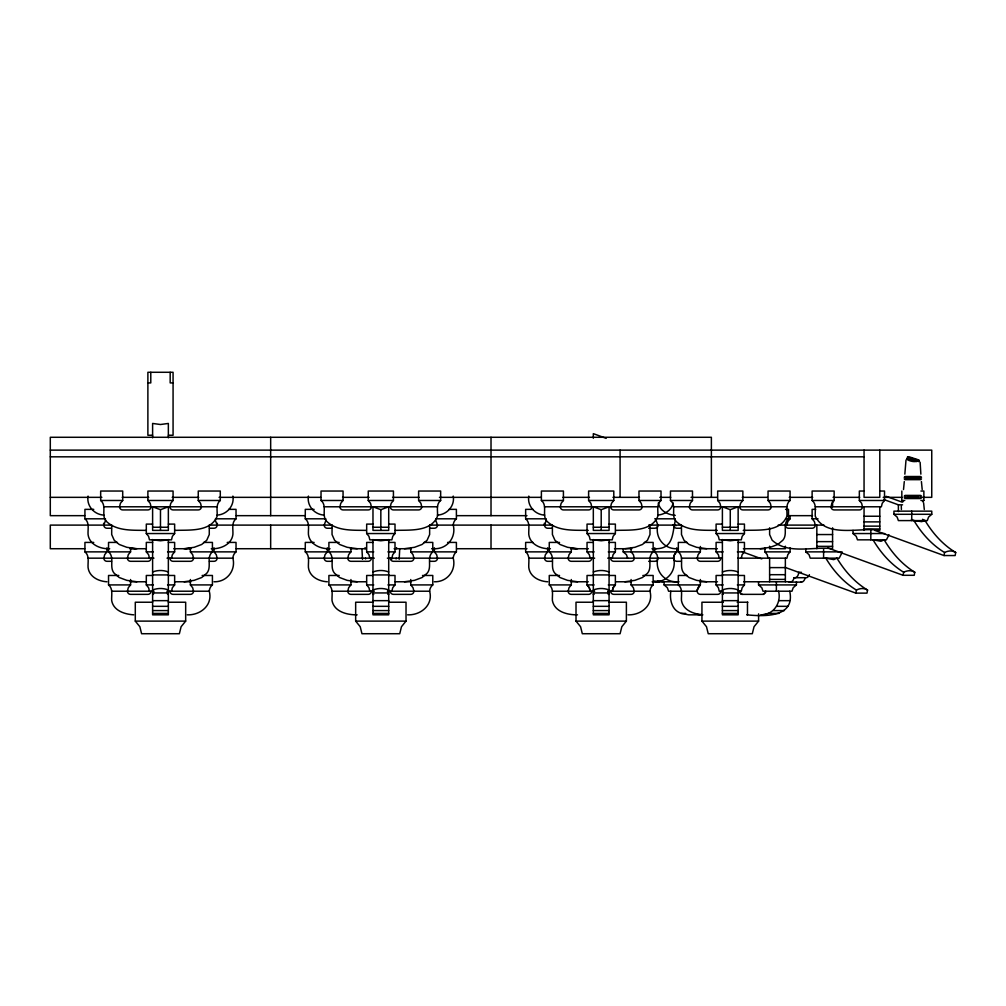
<?xml version="1.0" encoding="UTF-8"?>
<svg xmlns="http://www.w3.org/2000/svg" width="1006" height="1006" viewBox="0 0 1006 1006"><rect width="100%" height="100%" fill="white"/><g stroke="black" fill="none" stroke-linecap="round" stroke-linejoin="round"><path stroke-width="1.5" d="M920.867 474.14L920.125 462.282M365.077 548.723L365.103 547.616M901.275 506.068L901.414 509.489M399.734 548.723L399.181 559.298M922.2 489.545L921.408 481.56M924.3 509.489L923.596 502.761M111.515 528.251L106.963 528.251A3.144 3.144 0 0 1 103.819 525.107L105.668 520.089M171.498 558.167L172.366 554.658L174.642 551.866L174.642 542.423L168.354 542.423M171.498 591.214L172.366 587.718L174.642 584.914L174.642 575.47L168.354 575.47M174.981 530.388C189.103 529.81 210.694 532.187 217.145 516.229C217.548 511.073 215.485 504.232 220.289 500.485L220.289 491.041L198.257 491.041L198.257 500.485L200.534 503.277L201.401 506.785A3.144 3.144 0 0 1 198.257 509.929L173.07 509.929A3.144 3.144 0 0 1 169.926 506.785L170.794 503.277L173.07 500.485L173.07 491.041L147.882 491.041L147.882 500.485L150.171 503.277L151.038 506.785A3.144 3.144 0 0 1 147.882 509.929L122.707 509.929A3.144 3.144 0 0 1 119.551 506.785L120.431 503.277L122.707 500.485L122.707 491.041L100.663 491.041L100.663 500.485C107.051 505.603 101.09 514.946 105.919 520.945C116.206 531.357 132.478 530.112 145.983 530.388M209.449 528.251L214.001 528.251A3.144 3.144 0 0 0 217.145 525.107L217.384 523.309M187.242 614.829C200.257 615.408 213.058 605.197 209.273 591.214C209.374 588.774 210.531 586.46 212.417 584.914L212.417 575.47L202.143 575.47M214.001 581.77C226.715 582.185 236.045 570.54 232.889 558.167C232.977 555.727 234.134 553.401 236.033 551.866L236.033 542.423L227.218 542.423M391.862 558.167L392.73 554.658L395.006 551.866L395.006 542.423L388.706 542.423M391.862 591.214L392.73 587.718L395.006 584.914L395.006 575.47L388.706 575.47M395.345 530.388C409.467 529.81 431.046 532.187 437.509 516.229C437.912 511.073 435.837 504.232 440.653 500.485L440.653 491.041L418.622 491.041L418.622 500.485L420.898 503.277L421.765 506.785A3.144 3.144 0 0 1 418.622 509.929L393.434 509.929A3.144 3.144 0 0 1 390.29 506.785L391.158 503.277L393.434 500.485L393.434 491.041L368.246 491.041L368.246 500.485L370.522 503.277L371.39 506.785A3.144 3.144 0 0 1 368.246 509.929L343.059 509.929A3.144 3.144 0 0 1 339.915 506.785L340.783 503.277L343.059 500.485L343.059 491.041L321.027 491.041L321.027 500.485C327.403 505.603 321.455 514.946 326.271 520.945C336.57 531.357 352.842 530.112 366.335 530.388M407.593 614.829C420.621 615.408 433.423 605.197 429.637 591.214C429.725 588.774 430.895 586.46 432.781 584.914L432.781 575.47L422.495 575.47M434.353 548.723C447.079 549.125 456.41 537.481 453.241 525.107C453.341 522.667 454.498 520.354 456.397 518.807L456.397 509.363L449.041 509.363M434.353 581.77C447.079 582.185 456.41 570.54 453.241 558.167C453.341 555.727 454.498 553.401 456.397 551.866L456.397 542.423L447.582 542.423M552.231 528.251L547.679 528.251A3.144 3.144 0 0 1 544.535 525.107L546.396 520.089M612.214 558.167L613.094 554.658L615.37 551.866L615.37 542.423L609.07 542.423M615.697 530.388C629.831 529.81 651.41 532.187 657.861 516.229C658.264 511.073 656.201 504.232 661.017 500.485L661.017 491.041L638.973 491.041L638.973 500.485L641.25 503.277L642.13 506.785A3.144 3.144 0 0 1 638.973 509.929L613.798 509.929A3.144 3.144 0 0 1 610.642 506.785L611.51 503.277L613.798 500.485L613.798 491.041L588.611 491.041L588.611 500.485L590.887 503.277L591.754 506.785A3.144 3.144 0 0 1 588.611 509.929L563.423 509.929A3.144 3.144 0 0 1 560.279 506.785L561.147 503.277L563.423 500.485L563.423 491.041L541.391 491.041L541.391 500.485C547.767 505.603 541.806 514.946 546.635 520.945C557.349 531.709 574.275 530.049 588.221 530.388M627.958 614.829C640.985 615.408 653.774 605.197 649.989 591.214C650.09 588.774 651.247 586.46 653.145 584.914L653.145 575.47L642.859 575.47M654.717 548.723C674.221 549.439 672.083 532.79 675.454 520.089M654.717 581.77C667.431 582.185 676.774 570.54 673.605 558.167C673.693 555.727 674.863 553.401 676.749 551.866L676.749 547.817M741.284 558.167L742.151 554.658L744.44 551.866L744.44 542.423L738.14 542.423M743.245 530.388C757.744 529.722 780.153 532.652 786.931 516.229C787.333 511.073 785.271 504.232 790.075 500.485L790.075 491.041L768.043 491.041L768.043 500.485L770.319 503.277L771.187 506.785A3.144 3.144 0 0 1 768.043 509.929L742.856 509.929A3.144 3.144 0 0 1 739.712 506.785L740.579 503.277L742.856 500.485L742.856 491.041L717.68 491.041L717.68 500.485L719.956 503.277L720.824 506.785A3.144 3.144 0 0 1 717.68 509.929L692.493 509.929A3.144 3.144 0 0 1 689.349 506.785L690.217 503.277L692.493 500.485L692.493 491.041L670.461 491.041L670.461 500.485C676.837 505.603 670.876 514.946 675.705 520.945C686.419 531.709 703.345 530.049 717.291 530.388M760.171 548.723L770.244 547.302L777.801 544.472L782.844 540.222C788.251 534.01 781.976 524.227 788.503 518.807L788.503 509.363L785.573 509.363M786.931 525.107L787.799 521.611L790.075 518.807L790.075 516.116M396.087 558.946L396.201 558.167M907.538 457.013L916.416 459.918C917.912 463.753 904.922 460.082 907.211 458.547L907.538 457.013L909.764 457.013L918.641 459.918C920.352 463.678 919.295 459.151 916.227 459.604M855.867 593.125L856.42 590.069A116.407 82.303 -90 0 1 825.825 558.167L833.773 559.613L836.954 558.167A116.407 82.303 90 0 0 867.562 590.069L866.996 593.125L855.867 593.125L785.057 567.371M903.086 575.294L903.652 572.251A117.677 83.209 90 0 1 873.045 539.832L880.967 541.266L884.173 539.832A117.677 83.209 90 0 0 914.781 572.251L914.228 575.294L903.086 575.294L827.925 547.968M874.692 530.338L944.018 555.551L944.571 552.495A116.407 82.303 -90 0 1 913.964 520.592L911.373 519.31M922.502 519.31L925.092 520.592A116.407 82.303 -90 0 0 955.7 552.495L955.147 555.551L944.018 555.551M906.016 459.943L904.834 474.14M904.293 481.56L903.514 489.545M760.788 614.829C773.388 615.119 781.511 603.047 778.606 591.214M746.741 614.829C763.956 616.527 795.369 617.847 789.735 591.214M673.127 502.912C671.857 510.168 664.626 514.468 657.735 515.097M326.032 520.089L324.171 525.107A3.144 3.144 0 0 0 327.327 528.251L331.867 528.251M391.787 559.022L392.441 558.167M841.796 553.137L839.18 558.167L810.245 558.167L809.013 554.658L805.793 551.866L805.793 548.723M889.015 534.815L886.399 539.832L857.464 539.832L856.232 536.336L853.013 533.545L853.013 530.388M925.092 520.592L921.659 521.636L913.964 520.592M106.963 547.817L106.963 551.866L104.687 554.658L103.819 558.167A3.144 3.144 0 0 0 106.963 561.31L111.515 561.31M130.579 547.817L130.579 551.866L128.29 554.658L127.422 558.167A3.144 3.144 0 0 0 130.579 561.31L147.882 561.31A3.144 3.144 0 0 0 151.038 558.167M168.354 524.101L174.642 524.101L174.642 533.545L172.366 536.336L171.498 539.832L149.466 539.832L148.586 536.336L146.31 533.545L146.31 524.101L152.61 524.101M130.579 579.519L130.579 584.914L128.29 587.718L127.422 591.214A3.144 3.144 0 0 0 130.579 594.357L147.882 594.357A3.144 3.144 0 0 0 151.038 591.214M228.689 509.363L236.033 509.363L236.033 518.807C231.217 522.567 233.291 529.395 232.889 534.551C231.694 543.756 222.414 548.27 214.001 548.723M203.602 542.423L212.417 542.423L212.417 551.866C205.89 557.286 212.165 567.07 206.758 573.269L201.716 577.519L194.158 580.349L184.085 581.77M327.327 547.817L327.327 551.866L325.051 554.658L324.171 558.167A3.144 3.144 0 0 0 327.327 561.31L331.867 561.31M350.931 547.817L350.931 551.866L348.654 554.658L347.787 558.167A3.144 3.144 0 0 0 350.931 561.31L368.246 561.31A3.144 3.144 0 0 0 371.39 558.167M388.706 524.101L395.006 524.101L395.006 533.545L392.73 536.336L391.862 539.832L369.818 539.832L368.95 536.336L366.674 533.545L366.674 524.101L372.975 524.101M350.931 579.519L350.931 584.914L348.654 587.718L347.787 591.214A3.144 3.144 0 0 0 350.931 594.357L368.246 594.357A3.144 3.144 0 0 0 371.39 591.214M423.966 542.423L432.781 542.423L432.781 551.866C426.242 557.286 432.517 567.07 427.11 573.269L422.08 577.519L414.522 580.349L404.45 581.77M547.679 547.817L547.679 551.866L545.403 554.658L544.535 558.167A3.144 3.144 0 0 0 547.679 561.31L552.231 561.31M571.295 547.817L571.295 551.866L569.019 554.658L568.151 558.167A3.144 3.144 0 0 0 571.295 561.31L588.611 561.31A3.144 3.144 0 0 0 591.754 558.167M609.07 524.101L615.37 524.101L615.37 533.545L613.094 536.336L612.214 539.832L590.182 539.832L589.315 536.336L587.039 533.545L587.039 524.101L593.326 524.101M571.295 579.519L571.295 584.914L569.019 587.718L568.151 591.214A3.144 3.144 0 0 0 571.295 594.357L588.611 594.357A3.144 3.144 0 0 0 591.754 591.214M644.33 542.423L653.145 542.423L653.145 551.866C646.607 557.286 652.881 567.07 647.474 573.269L642.444 577.519L634.887 580.349L624.814 581.77M700.365 546.472L700.365 551.866L698.089 554.658L697.208 558.167A3.144 3.144 0 0 0 700.365 561.31L717.68 561.31A3.144 3.144 0 0 0 720.824 558.167M738.14 524.101L744.44 524.101L744.44 533.545L742.151 536.336L741.284 539.832L719.252 539.832L718.385 536.336L716.096 533.545L716.096 524.101L722.396 524.101M738.14 575.47L744.44 575.47L744.44 584.914L742.151 587.718L741.284 591.214L738.354 591.214M879.797 506.785L879.797 530.388C861.061 526.804 826.24 538.713 815.262 516.229C814.86 511.073 816.922 504.232 812.119 500.485L812.119 491.041L834.15 491.041L834.15 500.485L831.874 503.277L831.006 506.785A3.144 3.144 0 0 0 834.15 509.929L859.338 509.929A3.144 3.144 0 0 0 862.482 506.785L861.614 503.277L859.338 500.485L859.338 491.041L864.053 491.041M790.075 547.817L790.075 551.866L787.799 554.658L786.931 558.167L737.838 558.167M879.797 491.041L884.525 491.041L884.525 500.485L882.237 503.277L881.369 506.785L815.262 506.785M922.577 501.755L923.873 500.485L923.873 491.041L920.93 491.041M168.354 602.229L185.67 602.229L185.67 621.117L181.105 626.713L179.37 633.717L141.595 633.717L139.847 626.713L135.294 621.117L135.294 602.229L152.61 602.229M388.706 602.229L406.022 602.229L406.022 621.117L401.469 626.713L399.734 633.717L361.946 633.717L360.211 626.713L355.659 621.117L355.659 602.229L372.975 602.229M609.07 602.229L626.386 602.229L626.386 621.117L621.834 626.713L620.086 633.717L582.311 633.717L580.575 626.713L576.01 621.117L576.01 602.229L593.326 602.229M758.599 613.861L758.599 621.117L754.047 626.713L752.299 633.717L708.237 633.717L706.489 626.713L701.937 621.117L701.937 602.229L723.377 602.229M796.412 581.77L796.412 584.914L793.193 587.718L791.961 591.214L763.013 591.214L761.793 587.718L758.562 584.914L758.562 581.77M931.77 514.292L928.551 517.084L927.318 520.592L898.383 520.592L897.151 517.084L893.932 514.292L893.932 511.149L931.77 511.149L931.77 514.292L893.932 514.292M160.482 509.702L168.354 506.785L168.354 530.388L152.61 530.388L152.61 506.785L160.482 509.702L160.482 530.388M380.834 509.702L388.706 506.785L388.706 530.388L372.975 530.388L372.975 506.785L380.834 509.702L380.834 530.388M601.198 509.702L609.07 506.785L609.07 530.388L593.326 530.388L593.326 506.785L601.198 509.702L601.198 530.388M730.268 509.702L738.14 506.785L738.14 530.388L722.396 530.388L722.396 506.785L730.268 509.702L730.268 530.388M168.354 539.832L160.482 540.763L152.61 539.832M388.706 539.832L380.834 540.763L372.975 539.832M609.07 539.832L601.198 540.763L593.326 539.832M738.14 539.832L730.268 540.763L722.396 539.832M217.019 515.097C226.69 514.732 234.637 505.842 232.889 496.096M437.384 515.097C447.054 514.732 455.001 505.842 453.241 496.096M184.085 548.723L194.158 547.302L201.716 544.472L206.758 540.222L209.273 534.551L209.273 525.107M404.45 548.723L414.522 547.302L422.08 544.472L427.11 540.222L429.637 534.551L429.637 525.107M624.814 548.723L634.887 547.302L642.444 544.472L647.474 540.222L649.989 534.551L649.989 525.107M761.743 614.829L766.069 614.213M185.67 548.723L190.159 548.308M918.641 459.918L916.416 459.918M907.211 458.547L916.642 461.603M147.882 382.909L150.787 382.909L150.787 372.283M173.07 382.909L170.177 382.909L170.177 372.283M152.61 435.246L147.882 435.246L147.882 372.283L173.07 372.283L173.07 435.246L168.354 435.246M50.3 450.122L931.745 450.122L931.745 497.341L922.339 497.341M50.3 456.825L864.053 456.825M904.985 476.517L920.716 476.517M904.193 477.297L921.509 477.297M904.193 478.881L921.509 478.881M904.985 479.661L920.716 479.661M904.985 495.405L920.716 495.405M904.193 496.184L905.35 496.184M906.733 496.184L918.968 496.184M920.352 496.184L921.509 496.184M50.3 497.341L101.87 497.341M122.191 497.341L148.762 497.341M172.202 497.341L198.773 497.341M219.082 497.341L320.675 497.341M342.556 497.341L369.114 497.341M392.566 497.341L419.125 497.341M439.446 497.341L541.027 497.341M562.907 497.341L589.478 497.341M612.918 497.341L639.489 497.341M659.81 497.341L670.75 497.341M691.059 497.341L717.19 497.341M742.239 497.341L767.301 497.341M789.232 497.341L812.722 497.341M833.081 497.341L859.702 497.341M883.193 497.341L901.98 497.341M904.193 497.769L905.35 497.769M906.733 497.769L918.968 497.769M920.352 497.769L921.509 497.769M905.249 498.548L920.716 498.548M100.663 500.485L122.707 500.485M147.882 500.485L173.07 500.485M198.257 500.485L220.289 500.485M321.027 500.485L343.059 500.485M368.246 500.485L393.434 500.485M418.622 500.485L440.653 500.485M541.391 500.485L563.423 500.485M588.611 500.485L613.798 500.485M638.973 500.485L661.017 500.485M670.461 500.485L692.493 500.485M717.68 500.485L742.856 500.485M768.043 500.485L790.075 500.485M812.119 500.485L834.15 500.485M859.338 500.485L884.525 500.485M901.829 491.041L901.829 500.485L904.771 500.485M920.93 500.485L923.873 500.485M883.733 499.504L898.383 504.823L902.558 504.823M103.819 506.785L217.145 506.785M324.171 506.785L437.509 506.785M544.535 506.785L657.861 506.785M673.605 506.785L786.931 506.785M93.747 509.363L84.932 509.363L84.932 518.807C89.735 522.567 87.673 529.395 88.075 534.551C89.257 543.756 98.55 548.27 106.963 548.723M314.098 509.363L305.283 509.363L305.283 518.807C310.1 522.567 308.037 529.395 308.44 534.551C309.622 543.756 318.915 548.27 327.327 548.723M532.991 509.363L525.648 509.363L525.648 518.807C530.464 522.567 528.389 529.395 528.791 534.551C529.986 543.756 539.266 548.27 547.679 548.723M815.652 509.363L812.119 509.363L812.119 518.807L814.395 521.611L815.262 525.107A3.144 3.144 0 0 1 812.119 528.251L788.503 528.251A3.144 3.144 0 0 1 785.359 525.107M84.68 515.663L50.3 515.663L50.3 437.283L711.38 437.283L711.38 449.594M236.272 515.663L305.044 515.663M456.636 515.663L526.968 515.663M787.572 515.663L812.546 515.663M864.053 516.229L879.797 516.229M84.932 518.807L105.492 518.807M215.46 518.807L236.033 518.807M305.283 518.807L325.856 518.807M435.824 518.807L456.397 518.807M525.648 518.807L546.22 518.807M654.717 518.807L675.278 518.807M785.573 518.807L790.075 518.807M812.119 518.807L818.041 518.807M864.053 521.888L879.797 521.888M111.515 525.107L50.3 525.107L50.3 548.723L84.68 548.723M209.449 525.107L331.867 525.107M429.814 525.107L453.241 525.107M453.517 525.107L552.231 525.107M648.656 525.107L681.301 525.107M778.204 525.107L823.989 525.107M864.053 526.138L879.797 526.138M152.61 527.245L168.354 527.245M372.975 527.245L388.706 527.245M593.326 527.245L609.07 527.245M722.396 527.245L738.14 527.245M429.814 528.251L434.353 528.251A3.144 3.144 0 0 0 437.509 525.107L435.648 520.089M648.656 528.251L654.717 528.251A3.144 3.144 0 0 0 657.861 525.107L656.013 520.089M681.301 528.251L676.749 528.251A3.144 3.144 0 0 1 673.605 525.107M864.053 528.98L879.797 528.98M146.31 533.545L174.642 533.545M366.674 533.545L395.006 533.545M587.039 533.545L615.37 533.545M716.096 533.545L744.44 533.545M853.013 533.545L884.689 533.545M816.834 534.551L832.578 534.551M816.834 541.63L832.578 541.63M93.747 542.423L84.932 542.423L84.932 551.866C89.735 555.614 87.673 562.442 88.075 567.61C89.257 576.815 98.55 581.33 106.963 581.77M117.35 542.423L108.535 542.423L108.535 551.866C115.074 557.286 108.799 567.07 114.206 573.269L119.236 577.519L126.794 580.349L136.866 581.77M152.61 542.423L146.31 542.423L146.31 551.866L148.586 554.658L149.466 558.167M314.098 542.423L305.283 542.423L305.283 551.866C310.1 555.614 308.037 562.442 308.44 567.61C309.622 576.815 318.915 581.33 327.327 581.77M339.185 542.423L328.899 542.423L328.899 551.866C335.438 557.286 329.163 567.07 334.57 573.269L339.6 577.519L347.158 580.349L357.231 581.77M372.975 542.423L366.674 542.423L366.674 551.866L368.95 554.658L369.818 558.167M532.991 542.423L525.648 542.423L525.648 551.866C530.464 555.614 528.389 562.442 528.791 567.61C529.986 576.815 539.266 581.33 547.679 581.77M559.537 542.423L549.263 542.423L549.263 551.866C555.79 557.286 549.515 567.07 554.922 573.269L559.965 577.519L567.522 580.349L577.595 581.77M593.326 542.423L587.039 542.423L587.039 551.866L589.315 554.658L590.182 558.167M687.136 542.423L678.321 542.423L678.321 551.866C684.86 557.286 678.585 567.07 683.992 573.269L689.035 577.519L696.58 580.349L706.652 581.77M722.396 542.423L716.096 542.423L716.096 551.866L718.385 554.658L719.252 558.167M816.834 546.359L832.578 546.359M106.561 548.723L109.692 548.723M130 548.723L146.008 548.723M173.761 548.723L190.951 548.723M211.273 548.723L214.404 548.723M236.272 548.723L305.044 548.723M326.925 548.723L330.043 548.723M350.365 548.723L366.373 548.723M394.126 548.723L411.316 548.723M431.637 548.723L434.755 548.723M456.636 548.723L526.968 548.723M547.277 548.723L550.408 548.723M570.729 548.723L588.397 548.723M614.49 548.723L631.843 548.723M651.989 548.723L656.176 548.723M699.484 548.723L717.366 548.723M743.359 548.723L765.478 548.723M84.932 551.866L106.963 551.866M108.535 551.866L130.579 551.866M146.31 551.866L153.402 551.866M167.562 551.866L174.642 551.866M190.386 547.817L190.386 551.866L212.417 551.866M214.001 547.817L214.001 551.866L236.033 551.866M305.283 551.866L327.327 551.866M328.899 551.866L350.931 551.866M366.674 551.866L373.754 551.866M387.926 551.866L395.006 551.866M410.75 547.817L410.75 551.866L432.781 551.866M434.353 547.817L434.353 551.866L456.397 551.866M525.648 551.866L547.679 551.866M549.263 551.866L571.295 551.866M587.039 551.866L594.118 551.866M608.278 551.866L615.37 551.866M623.204 548.723L623.204 551.866L653.145 551.866M654.717 547.817L654.717 551.866L676.749 551.866A8.262 8.262 0 0 0 673.605 558.167L607.737 558.167M678.321 551.866L700.365 551.866M716.096 551.866L723.188 551.866M737.348 551.866L744.44 551.866M764.9 547.817L764.9 551.866L790.075 551.866M805.793 551.866L842.085 551.866M88.075 558.167L153.943 558.167M167.021 558.167L232.889 558.167M308.44 558.167L374.307 558.167M387.373 558.167L453.241 558.167M528.791 558.167L594.659 558.167M681.477 558.167L722.182 558.167M209.449 561.31L214.001 561.31A3.144 3.144 0 0 0 217.145 558.167L216.277 554.658L214.001 551.866M429.814 561.31L434.353 561.31A3.144 3.144 0 0 0 437.509 558.167L436.629 554.658L434.353 551.866M648.656 561.31L654.717 561.31A3.144 3.144 0 0 0 657.861 558.167L656.993 554.658L654.717 551.866M681.301 561.31L676.749 561.31A3.144 3.144 0 0 1 673.605 558.167M769.615 567.61L785.359 567.61M801.468 572.326L798.676 572.326A5.646 3.986 -90 0 1 797.205 576.539L796.488 577.192A5.646 3.986 -90 0 1 793.986 577.708A5.646 3.986 -90 0 1 792.69 580.776L791.986 581.455A5.646 3.986 90 0 1 788.666 581.77M769.615 574.69L785.359 574.69M152.61 574.929L168.354 574.929M372.975 574.929L388.706 574.929M593.326 574.929L609.07 574.929M722.396 574.929L738.14 574.929M118.821 575.47L108.535 575.47L108.535 584.914C113.351 588.673 111.289 595.502 111.691 600.657C113.59 610.818 124.706 614.251 133.723 614.829M152.61 575.47L146.31 575.47L146.31 584.914L148.586 587.718L149.466 591.214M339.185 575.47L328.899 575.47L328.899 584.914C333.703 588.673 331.64 595.502 332.043 600.657C334.306 611.9 347.246 614.968 357.143 614.829M372.975 575.47L366.674 575.47L366.674 584.914L368.95 587.718L369.818 591.214M559.537 575.47L549.263 575.47L549.263 584.914C554.067 588.673 552.005 595.502 552.407 600.657C554.671 611.9 567.61 614.968 577.494 614.829M593.326 575.47L587.039 575.47L587.039 584.914L589.315 587.718L590.182 591.214L589.315 587.718L587.039 584.914L594.118 584.914M609.07 575.47L615.37 575.47L615.37 584.914L613.094 587.718L612.214 591.214L613.094 587.718L615.37 584.914L608.278 584.914M687.136 575.47L678.321 575.47L678.321 584.914C683.137 588.673 681.075 595.502 681.477 600.657C683.25 610.177 693.398 614.062 702.037 614.591M722.396 575.47L716.096 575.47L716.096 584.914L718.385 587.718L719.252 591.214L722.182 591.214M793.986 577.708L805.114 577.708A5.646 3.986 -90 0 0 807.617 577.192L808.334 576.539A5.646 3.986 -90 0 0 809.402 574.665M769.615 579.406L785.359 579.406M130.227 581.77L146.008 581.77M174.956 581.77L190.725 581.77M350.591 581.77L366.373 581.77M395.308 581.77L411.089 581.77M570.955 581.77L588.259 581.77M615.672 581.77L631.454 581.77M652.14 581.77L678.962 581.77M699.774 581.77L717.479 581.77M743.774 581.77L788.704 581.77M790.351 582.122L801.48 582.122M108.535 584.914L130.579 584.914M146.31 584.914L153.402 584.914M167.562 584.914L174.642 584.914M190.386 579.519L190.386 584.914L212.417 584.914M328.899 584.914L350.931 584.914M366.674 584.914L373.754 584.914M387.926 584.914L395.006 584.914M410.75 579.519L410.75 584.914L432.781 584.914M549.263 584.914L571.295 584.914M631.102 579.519L631.102 584.914L653.145 584.914M664.123 581.77L664.123 584.914L700.365 584.914L700.365 579.519M716.096 584.914L723.188 584.914M737.348 584.914L744.44 584.914M758.562 584.914L796.412 584.914M111.691 591.214L153.943 591.214M167.021 591.214L209.273 591.214M332.043 591.214L374.307 591.214M387.373 591.214L429.637 591.214M552.407 591.214L594.659 591.214M607.737 591.214L649.989 591.214M722.396 591.214L723.188 591.214M152.61 592.936L168.354 592.936M372.975 592.936L388.706 592.936M593.326 592.936L609.07 592.936M722.396 592.936L738.14 592.936M152.61 594.357L153.402 594.357L153.402 591.214M168.354 594.357L167.562 594.357L167.562 591.214M372.975 594.357L373.754 594.357M388.706 594.357L387.926 594.357L387.926 591.214M593.326 594.357L594.118 594.357M609.07 594.357L608.278 594.357L608.278 591.214M722.396 594.357L723.188 594.357M763.579 594.357L741.875 594.357A3.144 2.226 -90 0 1 739.649 591.214M152.61 600.657L168.354 600.657M372.975 600.657L388.706 600.657M593.326 600.657L609.07 600.657M722.396 600.657L738.14 600.657M778.606 600.657L789.735 600.657M737.159 602.229L747.886 602.229M152.61 606.329L168.354 606.329M372.975 606.329L388.706 606.329M593.326 606.329L609.07 606.329M722.396 606.329L738.14 606.329M776.821 606.329L787.95 606.329M152.61 610.579L168.354 610.579M372.975 610.579L388.706 610.579M593.326 610.579L609.07 610.579M722.396 610.579L738.14 610.579M773.262 610.579L784.391 610.579M152.61 613.409L168.354 613.409M372.975 613.409L388.706 613.409M593.326 613.409L609.07 613.409M670.801 591.214C669.468 599.966 671.97 610.604 681.49 613.409L685.664 613.409M722.396 613.409L738.14 613.409M767.918 613.409L779.046 613.409M702.867 614.829L688.607 614.829L681.49 613.409M135.294 621.117L185.67 621.117M355.659 621.117L406.022 621.117M576.01 621.117L626.386 621.117M701.937 621.117L758.599 621.117M571.521 548.308L576.01 548.723M130.805 548.308L135.294 548.723M657.333 581.015L663.268 581.77M706.652 548.723L696.58 547.302L689.035 544.472L683.992 540.222L681.477 534.551L681.477 525.107M577.595 548.723L567.522 547.302L559.965 544.472L554.922 540.222L552.407 534.551L552.407 525.107M653.686 580.965L659.433 581.77M357.231 548.723L347.158 547.302L339.6 544.472L334.57 540.222L332.043 534.551L332.043 525.107M136.866 548.723L126.794 547.302L119.236 544.472L114.206 540.222L111.691 534.551L111.691 525.107M912.857 458.925L914.58 459.239M675.24 515.374C667.909 514.821 659.71 510.809 658.339 502.912M544.661 515.097C534.991 514.732 527.043 505.842 528.791 496.096M676.749 548.723C664.035 549.125 654.692 537.481 657.861 525.107M324.297 515.097C314.627 514.732 306.679 505.842 308.44 496.096M676.749 581.77C664.035 582.185 654.692 570.54 657.861 558.167M103.945 515.097C94.275 514.732 86.315 505.842 88.075 496.096M696.894 614.264L699.748 614.829M912.178 459.428L918.868 461.603M886.072 496.298L902.181 502.157M606.203 438.339L593.326 433.661L593.326 438.226M673.077 524.629L675.982 525.685M742.265 551.816L761.793 558.908M623.204 551.866L626.424 554.658L627.656 558.167M664.123 584.914L667.343 587.718L668.575 591.214L697.208 591.214A3.144 3.144 0 0 0 700.365 594.357L717.68 594.357A3.144 3.144 0 0 0 720.824 591.214M901.829 500.485L903.124 501.755M764.9 551.866L767.176 554.658L768.043 558.167M631.102 584.914L633.39 587.718L634.258 591.214A3.144 3.144 0 0 1 631.102 594.357L613.798 594.357A3.144 3.144 0 0 1 610.642 591.214M410.75 551.866L413.026 554.658L413.894 558.167A3.144 3.144 0 0 1 410.75 561.31L393.434 561.31A3.144 3.144 0 0 1 390.29 558.167M410.75 584.914L413.026 587.718L413.894 591.214A3.144 3.144 0 0 1 410.75 594.357L393.434 594.357A3.144 3.144 0 0 1 390.29 591.214M190.386 551.866L192.662 554.658L193.529 558.167A3.144 3.144 0 0 1 190.386 561.31L173.07 561.31A3.144 3.144 0 0 1 169.926 558.167M190.386 584.914L192.662 587.718L193.529 591.214A3.144 3.144 0 0 1 190.386 594.357L173.07 594.357A3.144 3.144 0 0 1 169.926 591.214M215.284 520.089L217.145 525.107M365.48 558.167L365.593 558.946M544.296 523.309L544.535 525.107M103.58 523.309L103.819 525.107M362.5 559.298L361.946 548.723M396.578 547.616L396.603 548.723M911.738 511.149L911.738 520.592M898.383 504.823L898.383 511.601M879.797 450.122L879.797 497.341L864.053 497.341L864.053 450.122M870.819 530.388L870.819 539.832M864.053 506.785L864.053 530.388M832.578 500.913L832.578 506.81M832.578 527.81L832.578 548.723C813.074 546.22 788.327 554.972 772.143 540.222L769.615 534.551L769.615 527.81M823.6 548.723L823.6 558.167M816.834 525.107L816.834 548.723M785.359 546.195L785.359 548.723L769.615 548.723L769.615 546.195M785.359 558.167L785.359 581.77M776.38 581.77L776.38 591.214M769.615 558.167L769.615 581.77M747.471 602.229L747.471 614.829M738.14 539.53L738.14 614.829L722.396 614.829L722.396 539.53M711.38 450.122L711.38 497.341M631.102 547.817L631.102 551.866L633.39 554.658L634.258 558.167A3.144 3.144 0 0 1 631.102 561.31L613.798 561.31A3.144 3.144 0 0 1 610.642 558.167M620.086 450.122L620.086 497.341M609.07 539.53L609.07 614.829L593.326 614.829L593.326 539.53M491.016 437.283L491.016 449.594M491.016 450.122L491.016 515.663M491.016 525.107L491.016 548.723M388.706 539.53L388.706 614.829L372.975 614.829L372.975 539.53M270.664 437.283L270.664 449.594M270.664 450.122L270.664 515.663M270.664 525.107L270.664 548.723M168.354 437.836L168.354 423.451L160.482 424.507L152.61 423.451L152.61 437.836M168.354 539.53L168.354 614.829L152.61 614.829L152.61 539.53M593.326 589.969A20.46 19.227 0 0 1 609.07 589.969M593.326 571.974A20.46 19.227 0 0 1 609.07 571.974M805.114 577.708A5.646 3.986 -90 0 1 803.819 580.776L803.115 581.455A5.646 3.986 90 0 1 800.625 582.072M944.571 552.495A20.46 14.009 -70 0 1 955.7 552.495M903.652 572.251A20.46 14.009 -70 0 1 914.781 572.251M856.42 590.069A20.46 14.009 -70 0 1 867.562 590.069M765.239 591.214A3.144 2.226 -90 0 1 763.013 594.357M765.805 591.214A3.144 2.226 -90 0 1 765.503 592.785M742.428 594.357A3.144 2.226 -90 0 1 740.202 591.214M722.396 589.969A20.46 19.227 0 0 1 738.14 589.969M722.396 571.974A20.46 19.227 0 0 1 738.14 571.974M152.61 571.974A20.46 19.227 0 0 1 168.354 571.974M152.61 589.969A20.46 19.227 0 0 1 168.354 589.969M372.975 571.974A20.46 19.227 0 0 1 388.706 571.974M372.975 589.969A20.46 19.227 0 0 1 388.706 589.969M697.46 589.415L697.208 591.214A8.262 8.262 0 0 1 700.365 584.914L697.46 589.415"/></g></svg>
